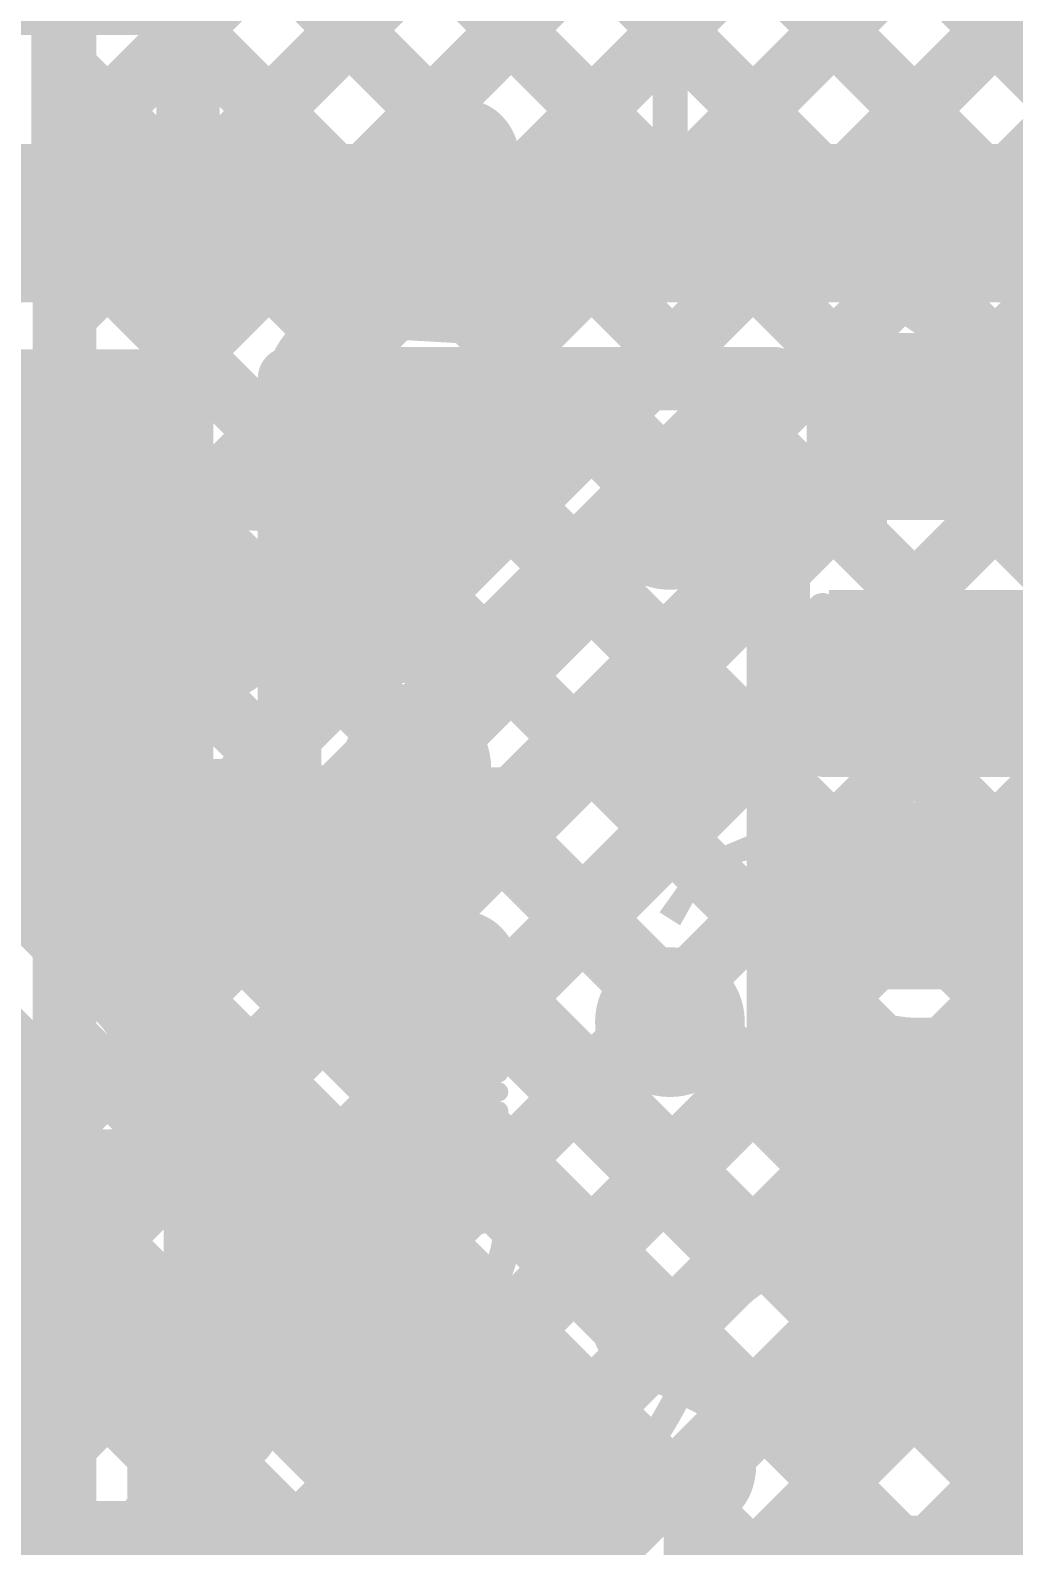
# Model space of a CAD drawing. Header units: millimetres. Extents: x -0.33 to 3.26, y -0.12 to 2.83.
# Drawn here: x 2.4631 to 2.6182, y 1.7164 to 1.9554 of the extents above; entities that cross this region are included whole.
import ezdxf

# ---------------------------------------------------------------- set-up
doc = ezdxf.new("R2010")
doc.units = ezdxf.units.MM
doc.header["$MEASUREMENT"] = 0
for name, color, linetype in [('BottomLayer', 5, 'Continuous'), ('BottomOverlay', 54, 'Continuous'), ('BottomPaste', 16, 'Continuous'), ('BottomSolder', 6, 'Continuous'), ('TopLayer', 1, 'Continuous'), ('TopOverlay', 2, 'Continuous'), ('ViaHoleLayer', 16, 'Continuous')]:
    doc.layers.add(name, color=color, linetype=linetype)
doc.styles.add('Arial', font='', dxfattribs={"height": 0.2})
doc.styles.get('Arial').set_extended_font_data('Arial')

# ---------------------------------------------------------------- blocks, each defined once
blk = doc.blocks.new('R__0402_B_132')
at = {"layer": 'BottomLayer'}
for points in [[(-0.0095, 0.0125), (-0.0095, -0.0125), (-0.0275, -0.0125), (-0.0275, 0.0125)], [(0.0275, 0.0125), (0.0275, -0.0125), (0.0095, -0.0125), (0.0095, 0.0125)]]:
    blk.add_hatch(color=5, dxfattribs=at).paths.add_polyline_path(points)
at = {"layer": 'BottomPaste'}
for points in [[(-0.0095, 0.0125), (-0.0095, -0.0125), (-0.0275, -0.0125), (-0.0275, 0.0125)], [(0.0275, 0.0125), (0.0275, -0.0125), (0.0095, -0.0125), (0.0095, 0.0125)]]:
    blk.add_hatch(color=16, dxfattribs=at).paths.add_polyline_path(points)
at = {"layer": 'BottomSolder'}
for points in [[(-0.0055, 0.0165), (-0.0055, -0.0165), (-0.0315, -0.0165), (-0.0315, 0.0165)], [(0.0315, 0.0165), (0.0315, -0.0165), (0.0055, -0.0165), (0.0055, 0.0165)]]:
    blk.add_hatch(color=6, dxfattribs=at).paths.add_polyline_path(points)
at = {"layer": 'BottomOverlay', "const_width": 0.005}
for points in [[(-0.0325, -0.0175), (-0.0325, 0.0175)], [(-0.0085, 0.0175), (-0.0325, 0.0175)], [(0.0325, 0.0175), (0.0085, 0.0175)], [(0.0325, -0.0175), (0.0325, 0.0175)], [(-0.0085, -0.0175), (-0.0325, -0.0175)], [(0.0325, -0.0175), (0.0085, -0.0175)]]:
    blk.add_lwpolyline(points, dxfattribs=at)
at = {"layer": 'BottomOverlay', "const_width": 0.0025}
for points in [[(-0.03375, 0.0175, 1), (-0.03125, 0.0175, 1)], [(-0.03375, 0.0175, 1), (-0.03125, 0.0175, 1)], [(-0.00975, 0.0175, 1), (-0.00725, 0.0175, 1)], [(0.00725, 0.0175, 1), (0.00975, 0.0175, 1)], [(0.03125, 0.0175, 1), (0.03375, 0.0175, 1)], [(0.03125, 0.0175, 1), (0.03375, 0.0175, 1)], [(-0.03375, -0.0175, 1), (-0.03125, -0.0175, 1)], [(-0.03375, -0.0175, 1), (-0.03125, -0.0175, 1)], [(-0.00975, -0.0175, 1), (-0.00725, -0.0175, 1)], [(0.00725, -0.0175, 1), (0.00975, -0.0175, 1)], [(0.03125, -0.0175, 1), (0.03375, -0.0175, 1)], [(0.03125, -0.0175, 1), (0.03375, -0.0175, 1)]]:
    blk.add_lwpolyline(points, format="xyb", close=True, dxfattribs=at)
blk = doc.blocks.new('R__0402_B_136')
at = {"layer": 'BottomLayer'}
for points in [[(-0.0095, 0.0125), (-0.0095, -0.0125), (-0.0275, -0.0125), (-0.0275, 0.0125)], [(0.0275, 0.0125), (0.0275, -0.0125), (0.0095, -0.0125), (0.0095, 0.0125)]]:
    blk.add_hatch(color=5, dxfattribs=at).paths.add_polyline_path(points)
at = {"layer": 'BottomPaste'}
for points in [[(-0.0095, 0.0125), (-0.0095, -0.0125), (-0.0275, -0.0125), (-0.0275, 0.0125)], [(0.0275, 0.0125), (0.0275, -0.0125), (0.0095, -0.0125), (0.0095, 0.0125)]]:
    blk.add_hatch(color=16, dxfattribs=at).paths.add_polyline_path(points)
at = {"layer": 'BottomSolder'}
for points in [[(-0.0055, 0.0165), (-0.0055, -0.0165), (-0.0315, -0.0165), (-0.0315, 0.0165)], [(0.0315, 0.0165), (0.0315, -0.0165), (0.0055, -0.0165), (0.0055, 0.0165)]]:
    blk.add_hatch(color=6, dxfattribs=at).paths.add_polyline_path(points)
at = {"layer": 'BottomOverlay', "const_width": 0.005}
for points in [[(-0.0325, 0.0175), (-0.0085, 0.0175)], [(-0.0325, 0.0175), (-0.0325, -0.0175)], [(0.0085, 0.0175), (0.0325, 0.0175)], [(0.0325, 0.0175), (0.0325, -0.0175)], [(-0.0325, -0.0175), (-0.0085, -0.0175)], [(0.0085, -0.0175), (0.0325, -0.0175)]]:
    blk.add_lwpolyline(points, dxfattribs=at)
at = {"layer": 'BottomOverlay', "const_width": 0.0025}
for points in [[(-0.03375, 0.0175, 1), (-0.03125, 0.0175, 1)], [(-0.03375, 0.0175, 1), (-0.03125, 0.0175, 1)], [(-0.00975, 0.0175, 1), (-0.00725, 0.0175, 1)], [(0.00725, 0.0175, 1), (0.00975, 0.0175, 1)], [(0.03125, 0.0175, 1), (0.03375, 0.0175, 1)], [(0.03125, 0.0175, 1), (0.03375, 0.0175, 1)], [(-0.03375, -0.0175, 1), (-0.03125, -0.0175, 1)], [(-0.03375, -0.0175, 1), (-0.03125, -0.0175, 1)], [(-0.00975, -0.0175, 1), (-0.00725, -0.0175, 1)], [(0.00725, -0.0175, 1), (0.00975, -0.0175, 1)], [(0.03125, -0.0175, 1), (0.03375, -0.0175, 1)], [(0.03125, -0.0175, 1), (0.03375, -0.0175, 1)]]:
    blk.add_lwpolyline(points, format="xyb", close=True, dxfattribs=at)
blk = doc.blocks.new('SOT23_3_B_186')
at = {"layer": 'BottomLayer'}
for points in [[(-0.02166, 0.02657), (-0.05316, 0.02657), (-0.05316, 0.05807), (-0.02166, 0.05807)], [(0.05314, 0.02657), (0.02165, 0.02657), (0.02165, 0.05807), (0.05314, 0.05807)], [(0.01574, -0.05807), (-0.01575, -0.05807), (-0.01575, -0.02657), (0.01574, -0.02657)]]:
    blk.add_hatch(color=5, dxfattribs=at).paths.add_polyline_path(points)
at = {"layer": 'BottomPaste'}
for points in [[(-0.02166, 0.02657), (-0.05316, 0.02657), (-0.05316, 0.05807), (-0.02166, 0.05807)], [(0.05314, 0.02657), (0.02165, 0.02657), (0.02165, 0.05807), (0.05314, 0.05807)], [(0.01574, -0.05807), (-0.01575, -0.05807), (-0.01575, -0.02657), (0.01574, -0.02657)]]:
    blk.add_hatch(color=16, dxfattribs=at).paths.add_polyline_path(points)
at = {"layer": 'BottomSolder'}
for points in [[(-0.01766, 0.02257), (-0.05716, 0.02257), (-0.05716, 0.06207), (-0.01766, 0.06207)], [(0.05714, 0.02257), (0.01765, 0.02257), (0.01765, 0.06207), (0.05714, 0.06207)], [(0.01974, -0.06207), (-0.01975, -0.06207), (-0.01975, -0.02257), (0.01974, -0.02257)]]:
    blk.add_hatch(color=6, dxfattribs=at).paths.add_polyline_path(points)
at = {"layer": 'BottomOverlay'}
for points, const_width in [([(-0.06409, 0.068, 1), (-0.07393, 0.068, 1)], 0.00984), ([(-0.07639, 0.068, 1), (-0.07147, 0.068, 1)], 0.00492), ([(-0.06655, 0.068, 1), (-0.06162, 0.068, 1)], 0.00492), ([(-0.01351, 0.032, 1), (-0.00851, 0.032, 1)], 0.005), ([(0.00849, 0.032, 1), (0.01349, 0.032, 1)], 0.005), ([(-0.06651, 0.03, 1), (-0.06151, 0.03, 1)], 0.005), ([(0.06149, 0.03, 1), (0.06649, 0.03, 1)], 0.005), ([(0.02649, -0.031, 1), (0.03149, -0.031, 1)], 0.005), ([(0.06149, -0.031, 1), (0.06649, -0.031, 1)], 0.005), ([(0.06149, -0.031, 1), (0.06649, -0.031, 1)], 0.005), ([(-0.06651, -0.032, 1), (-0.06151, -0.032, 1)], 0.005), ([(-0.06651, -0.032, 1), (-0.06151, -0.032, 1)], 0.005), ([(-0.03151, -0.032, 1), (-0.02651, -0.032, 1)], 0.005)]:
    blk.add_lwpolyline(points, format="xyb", close=True, dxfattribs=dict(at, const_width=const_width))
at = {"layer": 'BottomOverlay', "const_width": 0.01}
for points in [[(0.01099, 0.032), (-0.01101, 0.032)], [(-0.06401, 0.03), (-0.06401, -0.032)], [(0.06399, 0.03), (0.06399, -0.031)], [(0.06399, -0.031), (0.02899, -0.031)], [(-0.02901, -0.032), (-0.06401, -0.032)]]:
    blk.add_lwpolyline(points, dxfattribs=at)
blk = doc.blocks.new('SOT23_3_B_190')
at = {"layer": 'BottomLayer'}
for points in [[(-0.02166, 0.02657), (-0.05316, 0.02657), (-0.05316, 0.05807), (-0.02166, 0.05807)], [(0.05314, 0.02657), (0.02165, 0.02657), (0.02165, 0.05807), (0.05314, 0.05807)], [(0.01574, -0.05807), (-0.01575, -0.05807), (-0.01575, -0.02657), (0.01574, -0.02657)]]:
    blk.add_hatch(color=5, dxfattribs=at).paths.add_polyline_path(points)
at = {"layer": 'BottomPaste'}
for points in [[(-0.02166, 0.02657), (-0.05316, 0.02657), (-0.05316, 0.05807), (-0.02166, 0.05807)], [(0.05314, 0.02657), (0.02165, 0.02657), (0.02165, 0.05807), (0.05314, 0.05807)], [(0.01574, -0.05807), (-0.01575, -0.05807), (-0.01575, -0.02657), (0.01574, -0.02657)]]:
    blk.add_hatch(color=16, dxfattribs=at).paths.add_polyline_path(points)
at = {"layer": 'BottomSolder'}
for points in [[(-0.01766, 0.02257), (-0.05716, 0.02257), (-0.05716, 0.06207), (-0.01766, 0.06207)], [(0.05714, 0.02257), (0.01765, 0.02257), (0.01765, 0.06207), (0.05714, 0.06207)], [(0.01974, -0.06207), (-0.01975, -0.06207), (-0.01975, -0.02257), (0.01974, -0.02257)]]:
    blk.add_hatch(color=6, dxfattribs=at).paths.add_polyline_path(points)
at = {"layer": 'BottomOverlay'}
for points, const_width in [([(-0.06409, 0.068, 1), (-0.07393, 0.068, 1)], 0.00984), ([(-0.07639, 0.068, 1), (-0.07147, 0.068, 1)], 0.00492), ([(-0.06655, 0.068, 1), (-0.06162, 0.068, 1)], 0.00492), ([(-0.01351, 0.032, 1), (-0.00851, 0.032, 1)], 0.005), ([(0.00849, 0.032, 1), (0.01349, 0.032, 1)], 0.005), ([(-0.06651, 0.03, 1), (-0.06151, 0.03, 1)], 0.005), ([(0.06149, 0.03, 1), (0.06649, 0.03, 1)], 0.005), ([(0.02649, -0.031, 1), (0.03149, -0.031, 1)], 0.005), ([(0.06149, -0.031, 1), (0.06649, -0.031, 1)], 0.005), ([(0.06149, -0.031, 1), (0.06649, -0.031, 1)], 0.005), ([(-0.06651, -0.032, 1), (-0.06151, -0.032, 1)], 0.005), ([(-0.06651, -0.032, 1), (-0.06151, -0.032, 1)], 0.005), ([(-0.03151, -0.032, 1), (-0.02651, -0.032, 1)], 0.005)]:
    blk.add_lwpolyline(points, format="xyb", close=True, dxfattribs=dict(at, const_width=const_width))
at = {"layer": 'BottomOverlay', "const_width": 0.01}
for points in [[(0.01099, 0.032), (-0.01101, 0.032)], [(-0.06401, 0.03), (-0.06401, -0.032)], [(0.06399, 0.03), (0.06399, -0.031)], [(0.06399, -0.031), (0.02899, -0.031)], [(-0.02901, -0.032), (-0.06401, -0.032)]]:
    blk.add_lwpolyline(points, dxfattribs=at)
blk = doc.blocks.new('SOT23_3_B_194')
at = {"layer": 'BottomLayer'}
for points in [[(-0.02166, 0.02657), (-0.05316, 0.02657), (-0.05316, 0.05807), (-0.02166, 0.05807)], [(0.05314, 0.02657), (0.02165, 0.02657), (0.02165, 0.05807), (0.05314, 0.05807)], [(0.01574, -0.05807), (-0.01575, -0.05807), (-0.01575, -0.02657), (0.01574, -0.02657)]]:
    blk.add_hatch(color=5, dxfattribs=at).paths.add_polyline_path(points)
at = {"layer": 'BottomPaste'}
for points in [[(-0.02166, 0.02657), (-0.05316, 0.02657), (-0.05316, 0.05807), (-0.02166, 0.05807)], [(0.05314, 0.02657), (0.02165, 0.02657), (0.02165, 0.05807), (0.05314, 0.05807)], [(0.01574, -0.05807), (-0.01575, -0.05807), (-0.01575, -0.02657), (0.01574, -0.02657)]]:
    blk.add_hatch(color=16, dxfattribs=at).paths.add_polyline_path(points)
at = {"layer": 'BottomSolder'}
for points in [[(-0.01766, 0.02257), (-0.05716, 0.02257), (-0.05716, 0.06207), (-0.01766, 0.06207)], [(0.05714, 0.02257), (0.01765, 0.02257), (0.01765, 0.06207), (0.05714, 0.06207)], [(0.01974, -0.06207), (-0.01975, -0.06207), (-0.01975, -0.02257), (0.01974, -0.02257)]]:
    blk.add_hatch(color=6, dxfattribs=at).paths.add_polyline_path(points)
at = {"layer": 'BottomOverlay'}
for points, const_width in [([(-0.06409, 0.068, 1), (-0.07393, 0.068, 1)], 0.00984), ([(-0.07639, 0.068, 1), (-0.07147, 0.068, 1)], 0.00492), ([(-0.06655, 0.068, 1), (-0.06162, 0.068, 1)], 0.00492), ([(-0.01351, 0.032, 1), (-0.00851, 0.032, 1)], 0.005), ([(0.00849, 0.032, 1), (0.01349, 0.032, 1)], 0.005), ([(-0.06651, 0.03, 1), (-0.06151, 0.03, 1)], 0.005), ([(0.06149, 0.03, 1), (0.06649, 0.03, 1)], 0.005), ([(0.02649, -0.031, 1), (0.03149, -0.031, 1)], 0.005), ([(0.06149, -0.031, 1), (0.06649, -0.031, 1)], 0.005), ([(0.06149, -0.031, 1), (0.06649, -0.031, 1)], 0.005), ([(-0.06651, -0.032, 1), (-0.06151, -0.032, 1)], 0.005), ([(-0.06651, -0.032, 1), (-0.06151, -0.032, 1)], 0.005), ([(-0.03151, -0.032, 1), (-0.02651, -0.032, 1)], 0.005)]:
    blk.add_lwpolyline(points, format="xyb", close=True, dxfattribs=dict(at, const_width=const_width))
at = {"layer": 'BottomOverlay', "const_width": 0.01}
for points in [[(0.01099, 0.032), (-0.01101, 0.032)], [(-0.06401, 0.03), (-0.06401, -0.032)], [(0.06399, 0.03), (0.06399, -0.031)], [(0.06399, -0.031), (0.02899, -0.031)], [(-0.02901, -0.032), (-0.06401, -0.032)]]:
    blk.add_lwpolyline(points, dxfattribs=at)
blk = doc.blocks.new('R__0402_B_226')
at = {"layer": 'BottomLayer'}
for points in [[(-0.0095, 0.0125), (-0.0095, -0.0125), (-0.0275, -0.0125), (-0.0275, 0.0125)], [(0.0275, 0.0125), (0.0275, -0.0125), (0.0095, -0.0125), (0.0095, 0.0125)]]:
    blk.add_hatch(color=5, dxfattribs=at).paths.add_polyline_path(points)
at = {"layer": 'BottomPaste'}
for points in [[(-0.0095, 0.0125), (-0.0095, -0.0125), (-0.0275, -0.0125), (-0.0275, 0.0125)], [(0.0275, 0.0125), (0.0275, -0.0125), (0.0095, -0.0125), (0.0095, 0.0125)]]:
    blk.add_hatch(color=16, dxfattribs=at).paths.add_polyline_path(points)
at = {"layer": 'BottomSolder'}
for points in [[(-0.0055, 0.0165), (-0.0055, -0.0165), (-0.0315, -0.0165), (-0.0315, 0.0165)], [(0.0315, 0.0165), (0.0315, -0.0165), (0.0055, -0.0165), (0.0055, 0.0165)]]:
    blk.add_hatch(color=6, dxfattribs=at).paths.add_polyline_path(points)
at = {"layer": 'BottomOverlay', "const_width": 0.005}
for points in [[(-0.0325, 0.0175), (-0.0085, 0.0175)], [(-0.0325, 0.0175), (-0.0325, -0.0175)], [(0.0085, 0.0175), (0.0325, 0.0175)], [(0.0325, 0.0175), (0.0325, -0.0175)], [(-0.0325, -0.0175), (-0.0085, -0.0175)], [(0.0085, -0.0175), (0.0325, -0.0175)]]:
    blk.add_lwpolyline(points, dxfattribs=at)
at = {"layer": 'BottomOverlay', "const_width": 0.0025}
for points in [[(-0.03375, 0.0175, 1), (-0.03125, 0.0175, 1)], [(-0.03375, 0.0175, 1), (-0.03125, 0.0175, 1)], [(-0.00975, 0.0175, 1), (-0.00725, 0.0175, 1)], [(0.00725, 0.0175, 1), (0.00975, 0.0175, 1)], [(0.03125, 0.0175, 1), (0.03375, 0.0175, 1)], [(0.03125, 0.0175, 1), (0.03375, 0.0175, 1)], [(-0.03375, -0.0175, 1), (-0.03125, -0.0175, 1)], [(-0.03375, -0.0175, 1), (-0.03125, -0.0175, 1)], [(-0.00975, -0.0175, 1), (-0.00725, -0.0175, 1)], [(0.00725, -0.0175, 1), (0.00975, -0.0175, 1)], [(0.03125, -0.0175, 1), (0.03375, -0.0175, 1)], [(0.03125, -0.0175, 1), (0.03375, -0.0175, 1)]]:
    blk.add_lwpolyline(points, format="xyb", close=True, dxfattribs=at)

msp = doc.modelspace()

# ---------------------------------------------------------------- hatches: boundary and pattern name
at = {"layer": 'BottomLayer'}
msp.add_hatch(color=5, dxfattribs=at).paths.add_polyline_path([(2.41399, 1.83068), (2.49199, 1.83068), (2.49199, 1.90368), (2.41399, 1.90368)])
h = msp.add_hatch(color=5, dxfattribs=at)
edge = h.paths.add_edge_path()
edge.add_arc((2.564, 1.879), 0.01181, 0, 360)
h = msp.add_hatch(color=5, dxfattribs=at)
edge = h.paths.add_edge_path()
edge.add_arc((2.524, 1.878), 0.01181, 0, 360)
h = msp.add_hatch(color=5, dxfattribs=at)
edge = h.paths.add_edge_path()
edge.add_arc((2.524, 1.839), 0.01181, 0, 360)
h = msp.add_hatch(color=5, dxfattribs=at)
edge = h.paths.add_edge_path()
edge.add_arc((2.564, 1.839), 0.01181, 0, 360)
h = msp.add_hatch(color=5, dxfattribs=at)
edge = h.paths.add_edge_path()
edge.add_arc((2.524, 1.799), 0.01181, 0, 360)
h = msp.add_hatch(color=5, dxfattribs=at)
edge = h.paths.add_edge_path()
edge.add_arc((2.564, 1.799), 0.01181, 0, 360)
at = {"layer": 'TopLayer'}
h = msp.add_hatch(color=1, dxfattribs=at)
edge = h.paths.add_edge_path()
edge.add_arc((2.564, 1.879), 0.01181, 0, 360)
h = msp.add_hatch(color=1, dxfattribs=at)
edge = h.paths.add_edge_path()
edge.add_arc((2.524, 1.878), 0.01181, 0, 360)
h = msp.add_hatch(color=1, dxfattribs=at)
edge = h.paths.add_edge_path()
edge.add_arc((2.524, 1.839), 0.01181, 0, 360)
h = msp.add_hatch(color=1, dxfattribs=at)
edge = h.paths.add_edge_path()
edge.add_arc((2.564, 1.839), 0.01181, 0, 360)
h = msp.add_hatch(color=1, dxfattribs=at)
edge = h.paths.add_edge_path()
edge.add_arc((2.524, 1.799), 0.01181, 0, 360)
h = msp.add_hatch(color=1, dxfattribs=at)
edge = h.paths.add_edge_path()
edge.add_arc((2.564, 1.799), 0.01181, 0, 360)
at = {"layer": 'ViaHoleLayer'}
h = msp.add_hatch(color=16, dxfattribs=at)
edge = h.paths.add_edge_path()
edge.add_arc((2.524, 1.878), 0.00787, 0, 360)
h = msp.add_hatch(color=16, dxfattribs=at)
edge = h.paths.add_edge_path()
edge.add_arc((2.564, 1.879), 0.00787, 0, 360)
h = msp.add_hatch(color=16, dxfattribs=at)
edge = h.paths.add_edge_path()
edge.add_arc((2.524, 1.839), 0.00787, 0, 360)
h = msp.add_hatch(color=16, dxfattribs=at)
edge = h.paths.add_edge_path()
edge.add_arc((2.564, 1.839), 0.00787, 0, 360)
h = msp.add_hatch(color=16, dxfattribs=at)
edge = h.paths.add_edge_path()
edge.add_arc((2.524, 1.799), 0.00787, 0, 360)
h = msp.add_hatch(color=16, dxfattribs=at)
edge = h.paths.add_edge_path()
edge.add_arc((2.564, 1.799), 0.00787, 0, 360)

# ---------------------------------------------------------------- linework, layer by layer
at = {"layer": 'BottomLayer'}
for points, const_width in [([(2.09514, 1.925), (2.928, 1.925)], 0.025), ([(2.50399, 1.88374), (2.52075, 1.9005)], 0.01), ([(2.50399, 1.9005), (2.58034, 1.9005)], 0.01), ([(2.50399, 1.82717), (2.57732, 1.9005)], 0.01), ([(2.50399, 1.85545), (2.54904, 1.9005)], 0.01), ([(2.50399, 1.81868), (2.50399, 1.9005)], 0.01), ([(2.52031, 1.9005), (2.58108, 1.83973)], 0.01), ([(2.54859, 1.9005), (2.58108, 1.86801)], 0.01), ([(2.57687, 1.9005), (2.57944, 1.89793)], 0.01), ([(2.60299, 1.89118), (2.60558, 1.89118)], 0.025), ([(2.60558, 1.89118), (2.65812, 1.89118)], 0.025), ([(2.50399, 1.88853), (2.58108, 1.81144)], 0.01), ([(2.58108, 1.87518), (2.58108, 1.88023)], 0.01), ([(2.48915, 1.78404), (2.58108, 1.87597)], 0.01), ([(2.58108, 1.87018), (2.58108, 1.87518)], 0.01), ([(2.58108, 1.87018), (2.58108, 1.87518)], 0.01), ([(2.58108, 1.85209), (2.58108, 1.87018)], 0.01), ([(2.50399, 1.86024), (2.59806, 1.76618)], 0.01), ([(2.60299, 1.85018), (2.71749, 1.85018)], 0.02), ([(2.48915, 1.75576), (2.58108, 1.84768)], 0.01), ([(2.58108, 1.83818), (2.58108, 1.84827)], 0.01), ([(2.58108, 1.83318), (2.58108, 1.83818)], 0.01), ([(2.58108, 1.83318), (2.58108, 1.83818)], 0.01), ([(2.58108, 1.81909), (2.58108, 1.83318)], 0.01), ([(2.50399, 1.83196), (2.57566, 1.76029)], 0.01), ([(2.60299, 1.81668), (2.60299, 1.81718)], 0.02), ([(2.60299, 1.81668), (2.70899, 1.81668)], 0.02), ([(2.46111, 1.81868), (2.50399, 1.81868)], 0.01), ([(2.46111, 1.81868), (2.47692, 1.80286)], 0.01), ([(2.46416, 1.81562), (2.46722, 1.81868)], 0.01), ([(2.47824, 1.80142), (2.4955, 1.81868)], 0.01), ([(2.4834, 1.72173), (2.58108, 1.8194)], 0.01), ([(2.48899, 1.81868), (2.56124, 1.74643)], 0.01), ([(2.43699, 1.81168), (2.4614, 1.78727)], 0.02), ([(2.58108, 1.79618), (2.58108, 1.81477)], 0.01), ([(2.47924, 1.80014), (2.551, 1.72838)], 0.01), ([(2.4834, 1.69344), (2.58614, 1.79618)], 0.01), ([(2.58108, 1.79618), (2.59501, 1.79618)], 0.01), ([(2.59702, 1.7955), (2.62634, 1.76618)], 0.01), ([(2.58442, 1.76618), (2.61292, 1.79468)], 0.01), ([(2.60299, 1.79468), (2.69988, 1.79468)], 0.01), ([(2.61271, 1.76618), (2.64121, 1.79468)], 0.01), ([(2.4614, 1.64035), (2.4614, 1.78727)], 0.02), ([(2.48322, 1.7901), (2.48915, 1.7901)], 0.01), ([(2.48915, 1.73461), (2.48915, 1.7901)], 0.01), ([(2.60299, 1.78018), (2.60558, 1.78018)], 0.025), ([(2.60558, 1.78018), (2.64578, 1.78018)], 0.025), ([(2.58108, 1.76618), (2.63008, 1.76618)], 0.01), ([(2.58108, 1.76264), (2.58108, 1.76618)], 0.01), ([(2.58108, 1.76283), (2.58442, 1.76618)], 0.01), ([(2.48915, 1.76195), (2.551, 1.7001)], 0.01), ([(2.5563, 1.74149), (2.57269, 1.75788)], 0.01), ([(2.569, 1.72874), (2.58544, 1.74518)], 0.012), ([(2.58544, 1.74518), (2.60558, 1.74518)], 0.012), ([(2.4834, 1.73461), (2.48915, 1.73461)], 0.01), ([(2.4834, 1.6681), (2.4834, 1.73461)], 0.01), ([(2.48635, 1.6681), (2.5516, 1.73336)], 0.01), ([(2.48821, 1.73461), (2.551, 1.67182)], 0.01), ([(2.551, 1.629), (2.551, 1.72874)], 0.01), ([(2.569, 1.629), (2.569, 1.72874)], 0.012)]:
    msp.add_lwpolyline(points, dxfattribs=dict(at, const_width=const_width))
for points, const_width in [([(2.50149, 1.9005, 1), (2.50649, 1.9005, 1)], 0.005), ([(2.50149, 1.9005, 1), (2.50649, 1.9005, 1)], 0.005), ([(2.51781, 1.9005, 1), (2.52281, 1.9005, 1)], 0.005), ([(2.51825, 1.9005, 1), (2.52325, 1.9005, 1)], 0.005), ([(2.54609, 1.9005, 1), (2.55109, 1.9005, 1)], 0.005), ([(2.54654, 1.9005, 1), (2.55154, 1.9005, 1)], 0.005), ([(2.57437, 1.9005, 1), (2.57937, 1.9005, 1)], 0.005), ([(2.57482, 1.9005, 1), (2.57982, 1.9005, 1)], 0.005), ([(2.57784, 1.9005, 1), (2.58284, 1.9005, 1)], 0.005), ([(2.57784, 1.9005, 1), (2.58284, 1.9005, 1)], 0.005), ([(2.57694, 1.89793, 1), (2.58194, 1.89793, 1)], 0.005), ([(2.59674, 1.89118, 1), (2.60924, 1.89118, 1)], 0.0125), ([(2.59933, 1.89118, 1), (2.61183, 1.89118, 1)], 0.0125), ([(2.59933, 1.89118, 1), (2.61183, 1.89118, 1)], 0.0125), ([(2.50149, 1.88853, 1), (2.50649, 1.88853, 1)], 0.005), ([(2.50149, 1.88374, 1), (2.50649, 1.88374, 1)], 0.005), ([(2.57858, 1.88023, 1), (2.58358, 1.88023, 1)], 0.005), ([(2.57858, 1.88023, 1), (2.58358, 1.88023, 1)], 0.005), ([(2.57858, 1.87597, 1), (2.58358, 1.87597, 1)], 0.005), ([(2.57858, 1.87518, 1), (2.58358, 1.87518, 1)], 0.005), ([(2.57858, 1.87518, 1), (2.58358, 1.87518, 1)], 0.005), ([(2.57858, 1.87518, 1), (2.58358, 1.87518, 1)], 0.005), ([(2.57858, 1.87018, 1), (2.58358, 1.87018, 1)], 0.005), ([(2.57858, 1.87018, 1), (2.58358, 1.87018, 1)], 0.005), ([(2.57858, 1.87018, 1), (2.58358, 1.87018, 1)], 0.005), ([(2.57858, 1.86801, 1), (2.58358, 1.86801, 1)], 0.005), ([(2.50149, 1.86024, 1), (2.50649, 1.86024, 1)], 0.005), ([(2.50149, 1.85545, 1), (2.50649, 1.85545, 1)], 0.005), ([(2.59799, 1.85018, 1), (2.60799, 1.85018, 1)], 0.01), ([(2.57858, 1.85209, 1), (2.58358, 1.85209, 1)], 0.005), ([(2.57858, 1.85209, 1), (2.58358, 1.85209, 1)], 0.005), ([(2.57858, 1.84827, 1), (2.58358, 1.84827, 1)], 0.005), ([(2.57858, 1.84827, 1), (2.58358, 1.84827, 1)], 0.005), ([(2.57858, 1.84768, 1), (2.58358, 1.84768, 1)], 0.005), ([(2.57858, 1.83973, 1), (2.58358, 1.83973, 1)], 0.005), ([(2.57858, 1.83818, 1), (2.58358, 1.83818, 1)], 0.005), ([(2.57858, 1.83818, 1), (2.58358, 1.83818, 1)], 0.005), ([(2.57858, 1.83818, 1), (2.58358, 1.83818, 1)], 0.005), ([(2.57858, 1.83318, 1), (2.58358, 1.83318, 1)], 0.005), ([(2.57858, 1.83318, 1), (2.58358, 1.83318, 1)], 0.005), ([(2.57858, 1.83318, 1), (2.58358, 1.83318, 1)], 0.005), ([(2.50149, 1.83196, 1), (2.50649, 1.83196, 1)], 0.005), ([(2.50149, 1.82717, 1), (2.50649, 1.82717, 1)], 0.005), ([(2.59799, 1.81718, 1), (2.60799, 1.81718, 1)], 0.01), ([(2.59799, 1.81668, 1), (2.60799, 1.81668, 1)], 0.01), ([(2.59799, 1.81668, 1), (2.60799, 1.81668, 1)], 0.01), ([(2.45861, 1.81868, 1), (2.46361, 1.81868, 1)], 0.005), ([(2.45861, 1.81868, 1), (2.46361, 1.81868, 1)], 0.005), ([(2.46472, 1.81868, 1), (2.46972, 1.81868, 1)], 0.005), ([(2.48649, 1.81868, 1), (2.49149, 1.81868, 1)], 0.005), ([(2.493, 1.81868, 1), (2.498, 1.81868, 1)], 0.005), ([(2.50149, 1.81868, 1), (2.50649, 1.81868, 1)], 0.005), ([(2.50149, 1.81868, 1), (2.50649, 1.81868, 1)], 0.005), ([(2.57858, 1.8194, 1), (2.58358, 1.8194, 1)], 0.005), ([(2.57858, 1.81909, 1), (2.58358, 1.81909, 1)], 0.005), ([(2.46166, 1.81562, 1), (2.46666, 1.81562, 1)], 0.005), ([(2.57858, 1.81477, 1), (2.58358, 1.81477, 1)], 0.005), ([(2.57858, 1.81144, 1), (2.58358, 1.81144, 1)], 0.005), ([(2.47442, 1.80286, 1), (2.47942, 1.80286, 1)], 0.005), ([(2.47442, 1.80286, 1), (2.47942, 1.80286, 1)], 0.005), ([(2.47446, 1.80283, 1), (2.47946, 1.80283, 1)], 0.005), ([(2.47574, 1.80142, 1), (2.48075, 1.80142, 1)], 0.005), ([(2.47674, 1.80014, 1), (2.48174, 1.80014, 1)], 0.005), ([(2.57858, 1.79618, 1), (2.58358, 1.79618, 1)], 0.005), ([(2.57858, 1.79618, 1), (2.58358, 1.79618, 1)], 0.005), ([(2.58364, 1.79618, 1), (2.58864, 1.79618, 1)], 0.005), ([(2.59251, 1.79618, 1), (2.59751, 1.79618, 1)], 0.005), ([(2.59251, 1.79618, 1), (2.59751, 1.79618, 1)], 0.005), ([(2.59251, 1.79618, 1), (2.59751, 1.79618, 1)], 0.005), ([(2.59452, 1.7955, 1), (2.59952, 1.7955, 1)], 0.005), ([(2.60049, 1.79468, 1), (2.60549, 1.79468, 1)], 0.005), ([(2.60049, 1.79468, 1), (2.60549, 1.79468, 1)], 0.005), ([(2.60049, 1.79468, 1), (2.60549, 1.79468, 1)], 0.005), ([(2.61042, 1.79468, 1), (2.61542, 1.79468, 1)], 0.005), ([(2.4564, 1.78727, 1), (2.4664, 1.78727, 1)], 0.01), ([(2.4564, 1.78727, 1), (2.4664, 1.78727, 1)], 0.01), ([(2.48072, 1.7901, 1), (2.48572, 1.7901, 1)], 0.005), ([(2.48072, 1.7901, 1), (2.48572, 1.7901, 1)], 0.005), ([(2.48072, 1.7901, 1), (2.48572, 1.7901, 1)], 0.005), ([(2.48665, 1.7901, 1), (2.49165, 1.7901, 1)], 0.005), ([(2.48665, 1.7901, 1), (2.49165, 1.7901, 1)], 0.005), ([(2.59674, 1.78018, 1), (2.60924, 1.78018, 1)], 0.0125), ([(2.59933, 1.78018, 1), (2.61183, 1.78018, 1)], 0.0125), ([(2.59933, 1.78018, 1), (2.61183, 1.78018, 1)], 0.0125), ([(2.48665, 1.78404, 1), (2.49165, 1.78404, 1)], 0.005), ([(2.57858, 1.76618, 1), (2.58358, 1.76618, 1)], 0.005), ([(2.57858, 1.76618, 1), (2.58358, 1.76618, 1)], 0.005), ([(2.58192, 1.76618, 1), (2.58692, 1.76618, 1)], 0.005), ([(2.58192, 1.76618, 1), (2.58692, 1.76618, 1)], 0.005), ([(2.59556, 1.76618, 1), (2.60056, 1.76618, 1)], 0.005), ([(2.61021, 1.76618, 1), (2.61521, 1.76618, 1)], 0.005), ([(2.48665, 1.76195, 1), (2.49165, 1.76195, 1)], 0.005), ([(2.57858, 1.76283, 1), (2.58358, 1.76283, 1)], 0.005), ([(2.57858, 1.76264, 1), (2.58358, 1.76264, 1)], 0.005), ([(2.57858, 1.76264, 1), (2.58358, 1.76264, 1)], 0.005), ([(2.57858, 1.76264, 1), (2.58358, 1.76264, 1)], 0.005), ([(2.57316, 1.76029, 1), (2.57816, 1.76029, 1)], 0.005), ([(2.57019, 1.75788, 1), (2.57519, 1.75788, 1)], 0.005), ([(2.57019, 1.75788, 1), (2.57519, 1.75788, 1)], 0.005), ([(2.57021, 1.75791, 1), (2.57521, 1.75791, 1)], 0.005), ([(2.48665, 1.75576, 1), (2.49165, 1.75576, 1)], 0.005), ([(2.55874, 1.74643, 1), (2.56374, 1.74643, 1)], 0.005), ([(2.58244, 1.74518, 1), (2.58844, 1.74518, 1)], 0.006), ([(2.58244, 1.74518, 1), (2.58844, 1.74518, 1)], 0.006), ([(2.60258, 1.74518, 1), (2.60858, 1.74518, 1)], 0.006), ([(2.55377, 1.74147, 1), (2.55877, 1.74147, 1)], 0.005), ([(2.5538, 1.74149, 1), (2.5588, 1.74149, 1)], 0.005), ([(2.5538, 1.74149, 1), (2.5588, 1.74149, 1)], 0.005), ([(2.4809, 1.73461, 1), (2.4859, 1.73461, 1)], 0.005), ([(2.4809, 1.73461, 1), (2.4859, 1.73461, 1)], 0.005), ([(2.48571, 1.73461, 1), (2.49071, 1.73461, 1)], 0.005), ([(2.48665, 1.73461, 1), (2.49165, 1.73461, 1)], 0.005), ([(2.48665, 1.73461, 1), (2.49165, 1.73461, 1)], 0.005), ([(2.5491, 1.73336, 1), (2.5541, 1.73336, 1)], 0.005), ([(2.5485, 1.72874, 1), (2.5535, 1.72874, 1)], 0.005), ([(2.5485, 1.72874, 1), (2.5535, 1.72874, 1)], 0.005), ([(2.5485, 1.72874, 1), (2.5535, 1.72874, 1)], 0.005), ([(2.5485, 1.72838, 1), (2.5535, 1.72838, 1)], 0.005), ([(2.566, 1.72874, 1), (2.572, 1.72874, 1)], 0.006), ([(2.566, 1.72874, 1), (2.572, 1.72874, 1)], 0.006), ([(2.4809, 1.72173, 1), (2.4859, 1.72173, 1)], 0.005)]:
    msp.add_lwpolyline(points, format="xyb", close=True, dxfattribs=dict(at, const_width=const_width))
at = {"layer": 'BottomLayer', "const_width": 0.01}
for points in [[(2.58108, 1.88023, -0.21672), (2.58034, 1.9005)], [(2.58108, 1.84827, -0.043447), (2.58108, 1.85209)], [(2.47692, 1.80286, -0.166197), (2.48322, 1.7901)], [(2.47696, 1.80283, -0.165551), (2.48322, 1.7901)], [(2.60299, 1.79468, -0.093119), (2.59501, 1.79618)], [(2.60299, 1.79468, -0.093119), (2.59501, 1.79618)], [(2.57269, 1.75788, -0.136476), (2.58108, 1.76264)], [(2.57271, 1.75791, -0.136002), (2.58108, 1.76264)], [(2.551, 1.72874, -0.199396), (2.5563, 1.74149)], [(2.551, 1.72874, -0.198912), (2.55627, 1.74147)]]:
    msp.add_lwpolyline(points, format="xyb", dxfattribs=at)
at = {"layer": 'TopLayer', "const_width": 0.01}
for points in [[(2.34067, 2.20459), (2.648, 1.89725)], [(2.33215, 2.18765), (2.648, 1.8718)], [(2.4685, 1.91048), (2.63479, 2.07676)], [(2.4685, 1.88502), (2.64751, 2.06403)], [(2.5106, 2.0601), (2.648, 1.92271)], [(2.4685, 1.93593), (2.58874, 2.05617)], [(2.4685, 1.85956), (2.648, 2.03906)], [(2.47427, 2.02007), (2.648, 1.84634)], [(2.4685, 1.83411), (2.648, 2.01361)], [(2.4685, 1.54995), (2.4685, 2.00591)], [(2.4685, 2.00038), (2.648, 1.82088)], [(2.4685, 1.80865), (2.648, 1.98815)], [(2.4685, 1.97493), (2.648, 1.79543)], [(2.4685, 1.7832), (2.648, 1.96269)], [(2.4685, 1.94947), (2.648, 1.76997)], [(2.4685, 1.75774), (2.648, 1.93724)], [(2.4685, 1.92401), (2.648, 1.74452)], [(2.4685, 1.73229), (2.648, 1.91178)], [(2.4685, 1.89856), (2.63609, 1.73097)], [(2.4685, 1.70683), (2.648, 1.88633)], [(2.4685, 1.8731), (2.62336, 1.71824)], [(2.4685, 1.68137), (2.648, 1.86087)], [(2.4685, 1.84765), (2.61064, 1.70551)], [(2.4685, 1.65592), (2.648, 1.83541)], [(2.4685, 1.82219), (2.59458, 1.69612)], [(2.4685, 1.63046), (2.648, 1.80996)], [(2.4685, 1.79673), (2.58292, 1.68232)], [(2.4685, 1.60501), (2.648, 1.7845)], [(2.4685, 1.77128), (2.68242, 1.55737)], [(2.4685, 1.57955), (2.648, 1.75905)], [(2.4685, 1.74582), (2.66969, 1.54464)], [(2.60387, 1.69875), (2.648, 1.74288)], [(2.4685, 1.72037), (2.65696, 1.53191)]]:
    msp.add_lwpolyline(points, dxfattribs=at)
at = {"layer": 'TopLayer', "const_width": 0.005}
for points in [[(2.466, 1.94947, 1), (2.471, 1.94947, 1)], [(2.466, 1.93593, 1), (2.471, 1.93593, 1)], [(2.466, 1.92401, 1), (2.471, 1.92401, 1)], [(2.466, 1.91048, 1), (2.471, 1.91048, 1)], [(2.466, 1.89856, 1), (2.471, 1.89856, 1)], [(2.466, 1.88502, 1), (2.471, 1.88502, 1)], [(2.466, 1.8731, 1), (2.471, 1.8731, 1)], [(2.466, 1.85956, 1), (2.471, 1.85956, 1)], [(2.466, 1.84765, 1), (2.471, 1.84765, 1)], [(2.466, 1.83411, 1), (2.471, 1.83411, 1)], [(2.466, 1.82219, 1), (2.471, 1.82219, 1)], [(2.466, 1.80865, 1), (2.471, 1.80865, 1)], [(2.466, 1.79673, 1), (2.471, 1.79673, 1)], [(2.466, 1.7832, 1), (2.471, 1.7832, 1)], [(2.466, 1.77128, 1), (2.471, 1.77128, 1)], [(2.466, 1.75774, 1), (2.471, 1.75774, 1)], [(2.466, 1.74582, 1), (2.471, 1.74582, 1)], [(2.466, 1.73229, 1), (2.471, 1.73229, 1)], [(2.466, 1.72037, 1), (2.471, 1.72037, 1)]]:
    msp.add_lwpolyline(points, format="xyb", close=True, dxfattribs=at)
at = {"layer": 'TopOverlay', "const_width": 0.003}
for points in [[(1.931, 1.863), (2.537, 1.863)], [(1.934, 1.86), (2.537, 1.86)], [(1.934, 1.857), (2.537, 1.857)], [(1.937, 1.854), (2.537, 1.854)], [(2.441, 1.839), (2.498, 1.839)], [(2.441, 1.836), (2.51, 1.836)], [(2.441, 1.833), (2.516, 1.833)], [(2.441, 1.83), (2.522, 1.83)], [(2.441, 1.827), (2.525, 1.827)], [(2.441, 1.824), (2.528, 1.824)], [(2.492, 1.821), (2.528, 1.821)], [(2.504, 1.818), (2.531, 1.818)], [(2.507, 1.815), (2.531, 1.815)], [(2.51, 1.812), (2.534, 1.812)], [(2.513, 1.809), (2.534, 1.809)], [(2.513, 1.806), (2.534, 1.806)], [(2.516, 1.803), (2.534, 1.803)], [(2.516, 1.8), (2.537, 1.8)], [(2.516, 1.797), (2.537, 1.797)], [(2.516, 1.794), (2.537, 1.794)], [(2.516, 1.791), (2.537, 1.791)], [(2.516, 1.788), (2.537, 1.788)], [(2.516, 1.785), (2.537, 1.785)], [(2.516, 1.782), (2.537, 1.782)], [(2.516, 1.779), (2.537, 1.779)], [(2.516, 1.776), (2.534, 1.776)], [(2.513, 1.773), (2.534, 1.773)], [(2.513, 1.77), (2.534, 1.77)], [(2.51, 1.767), (2.534, 1.767)], [(2.507, 1.764), (2.531, 1.764)], [(2.501, 1.761), (2.531, 1.761)], [(2.492, 1.758), (2.528, 1.758)], [(2.441, 1.755), (2.528, 1.755)], [(2.441, 1.752), (2.525, 1.752)], [(2.441, 1.749), (2.522, 1.749)], [(2.441, 1.746), (2.519, 1.746)], [(2.441, 1.743), (2.516, 1.743)], [(2.441, 1.74), (2.507, 1.74)], [(1.895, 1.722), (2.537, 1.722)], [(1.889, 1.719), (2.537, 1.719)], [(1.886, 1.716), (2.537, 1.716)]]:
    msp.add_lwpolyline(points, dxfattribs=at)
at = {"layer": 'TopOverlay', "const_width": 0.0015}
for points in [[(2.53625, 1.863, 1), (2.53775, 1.863, 1)], [(2.53625, 1.86, 1), (2.53775, 1.86, 1)], [(2.53625, 1.857, 1), (2.53775, 1.857, 1)], [(2.53625, 1.854, 1), (2.53775, 1.854, 1)], [(2.49725, 1.839, 1), (2.49875, 1.839, 1)], [(2.50925, 1.836, 1), (2.51075, 1.836, 1)], [(2.51525, 1.833, 1), (2.51675, 1.833, 1)], [(2.52125, 1.83, 1), (2.52275, 1.83, 1)], [(2.52425, 1.827, 1), (2.52575, 1.827, 1)], [(2.52725, 1.824, 1), (2.52875, 1.824, 1)], [(2.49125, 1.821, 1), (2.49275, 1.821, 1)], [(2.52725, 1.821, 1), (2.52875, 1.821, 1)], [(2.50325, 1.818, 1), (2.50475, 1.818, 1)], [(2.53025, 1.818, 1), (2.53175, 1.818, 1)], [(2.50625, 1.815, 1), (2.50775, 1.815, 1)], [(2.53025, 1.815, 1), (2.53175, 1.815, 1)], [(2.50925, 1.812, 1), (2.51075, 1.812, 1)], [(2.53325, 1.812, 1), (2.53475, 1.812, 1)], [(2.51225, 1.809, 1), (2.51375, 1.809, 1)], [(2.53325, 1.809, 1), (2.53475, 1.809, 1)], [(2.51225, 1.806, 1), (2.51375, 1.806, 1)], [(2.53325, 1.806, 1), (2.53475, 1.806, 1)], [(2.51525, 1.803, 1), (2.51675, 1.803, 1)], [(2.53325, 1.803, 1), (2.53475, 1.803, 1)], [(2.51525, 1.8, 1), (2.51675, 1.8, 1)], [(2.53625, 1.8, 1), (2.53775, 1.8, 1)], [(2.51525, 1.797, 1), (2.51675, 1.797, 1)], [(2.53625, 1.797, 1), (2.53775, 1.797, 1)], [(2.51525, 1.794, 1), (2.51675, 1.794, 1)], [(2.53625, 1.794, 1), (2.53775, 1.794, 1)], [(2.51525, 1.791, 1), (2.51675, 1.791, 1)], [(2.53625, 1.791, 1), (2.53775, 1.791, 1)], [(2.51525, 1.788, 1), (2.51675, 1.788, 1)], [(2.53625, 1.788, 1), (2.53775, 1.788, 1)], [(2.51525, 1.785, 1), (2.51675, 1.785, 1)], [(2.53625, 1.785, 1), (2.53775, 1.785, 1)], [(2.51525, 1.782, 1), (2.51675, 1.782, 1)], [(2.53625, 1.782, 1), (2.53775, 1.782, 1)], [(2.51525, 1.779, 1), (2.51675, 1.779, 1)], [(2.53625, 1.779, 1), (2.53775, 1.779, 1)], [(2.51525, 1.776, 1), (2.51675, 1.776, 1)], [(2.53325, 1.776, 1), (2.53475, 1.776, 1)], [(2.51225, 1.773, 1), (2.51375, 1.773, 1)], [(2.53325, 1.773, 1), (2.53475, 1.773, 1)], [(2.51225, 1.77, 1), (2.51375, 1.77, 1)], [(2.53325, 1.77, 1), (2.53475, 1.77, 1)], [(2.50925, 1.767, 1), (2.51075, 1.767, 1)], [(2.53325, 1.767, 1), (2.53475, 1.767, 1)], [(2.50625, 1.764, 1), (2.50775, 1.764, 1)], [(2.53025, 1.764, 1), (2.53175, 1.764, 1)], [(2.50025, 1.761, 1), (2.50175, 1.761, 1)], [(2.53025, 1.761, 1), (2.53175, 1.761, 1)], [(2.49125, 1.758, 1), (2.49275, 1.758, 1)], [(2.52725, 1.758, 1), (2.52875, 1.758, 1)], [(2.52725, 1.755, 1), (2.52875, 1.755, 1)], [(2.52425, 1.752, 1), (2.52575, 1.752, 1)], [(2.52125, 1.749, 1), (2.52275, 1.749, 1)], [(2.51825, 1.746, 1), (2.51975, 1.746, 1)], [(2.51525, 1.743, 1), (2.51675, 1.743, 1)], [(2.50625, 1.74, 1), (2.50775, 1.74, 1)], [(2.53625, 1.722, 1), (2.53775, 1.722, 1)], [(2.53625, 1.719, 1), (2.53775, 1.719, 1)], [(2.53625, 1.716, 1), (2.53775, 1.716, 1)]]:
    msp.add_lwpolyline(points, format="xyb", close=True, dxfattribs=at)

# ---------------------------------------------------------------- block references
for name, p, rotation in [('SOT23_3_B_194', (2.42399, 1.92768), 180), ('R__0402_B_136', (2.60558, 1.87268), 90), ('SOT23_3_B_190', (2.42399, 1.80468), 180), ('R__0402_B_132', (2.60558, 1.79868), 270), ('R__0402_B_226', (2.60558, 1.72668), 90), ('SOT23_3_B_186', (2.42399, 1.68268), 180)]:
    msp.add_blockref(name, p, dxfattribs=dict(rotation=rotation))

# ---------------------------------------------------------------- texts
at = {"layer": 'BottomOverlay', "style": 'Arial', "text_generation_flag": 2}
for s, rotation, p in [('Q27', 270, (2.49999, 1.87368)), ('*', 360, (2.58058, 1.86868)), ('Q31', 270, (2.49999, 1.74568)), ('*', 360, (2.58058, 1.79468)), ('&', 360, (2.57958, 1.719)), ('Q35', 270, (2.5016, 1.62068))]:
    msp.add_text(s, height=0.04, rotation=rotation, dxfattribs=at).set_placement(p)
at = {"layer": 'TopOverlay', "style": 'Arial'}
for s, p in [('CON_5', (2.48059, 2.1524)), ('CON_4', (2.57859, 2.1524))]:
    msp.add_text(s, height=0.06, rotation=270, dxfattribs=at).set_placement(p)

doc.saveas('drawing.dxf')
